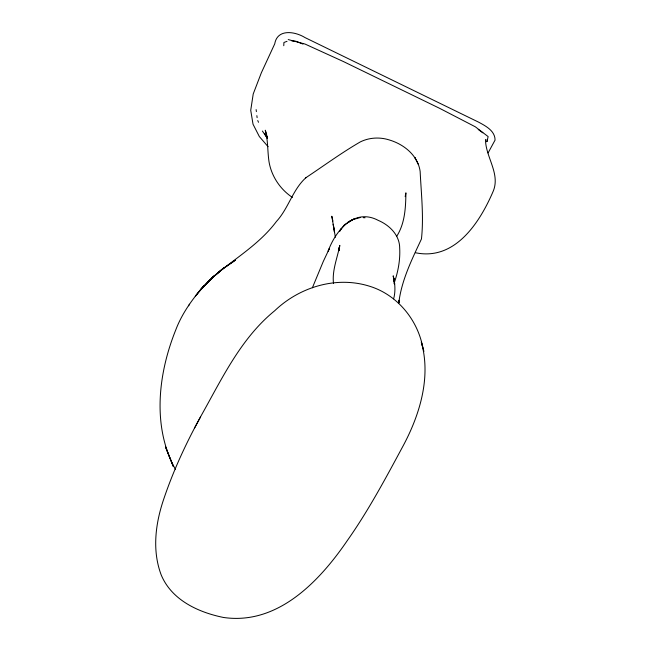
<?xml version="1.0" encoding="UTF-8"?>
<svg xmlns="http://www.w3.org/2000/svg" width="651" height="651" viewBox="0 0 651 651"><rect width="100%" height="100%" fill="white"/><g stroke="black" fill="none" stroke-linecap="round" stroke-linejoin="round"><path stroke-width="0.98" d="M485.483 139.46C485.548 157.461 501.189 174.313 492.693 192.427C479.258 223.326 454.569 261.002 415.403 252.726M394.335 283.73L394.482 280.736L394.376 282.453C398.168 271.41 400.308 259.871 399.69 248.129C399.706 235.125 389.469 225.124 378.158 220.339C354.168 207.612 335.298 231.089 328.137 251.213L329.308 248.706L323.287 261.45L312.374 287.783M394.189 283.73L394.4 282.086L393.204 275.975L394.4 282.086M398.786 303.22L399.209 300.241L398.762 302.861M339.106 250.139L339.798 245.362C337.397 257.926 331.977 270.434 333.491 283.421M283.771 45.708L283.917 42.486L287.034 41.314M398.819 302.658C401.626 279.979 411.937 259.423 421.449 238.982C423.874 216.718 421.23 193.819 420.147 171.441C417.966 155.581 404.092 144.376 389.444 139.998L389.241 139.932C379.753 136.922 369.296 137.475 360.337 141.894C341.58 152.741 324.092 165.606 306.06 177.593L305.701 177.878M405.182 196.659L405.907 192.834C405.687 207.759 404.979 223.342 396.671 236.386M486.997 141.487L488.136 136.588L475.32 126.807L439.694 108.359L343.459 61.568L305.018 44.048L288.206 39.573M393.611 298.858C395.548 291.998 395.133 284.666 393.66 277.749L394.669 284.015M339.716 231.504L340.872 228.989L340.196 230.259L344.582 224.636L352.476 219.721L360.491 217.467M422.841 347.658C417.584 319.438 396.858 294.407 369.076 286.082C335.949 275.853 299.354 287.132 274.689 310.763C241.545 337.706 222.837 376.929 202.428 413.418C186.902 441.362 173.256 470.421 163.173 500.798C155.304 524.657 152.139 551.047 161.245 575.045C171.734 600.108 198.286 612.314 223.439 617.457C277.66 625.408 319.478 581.335 347.325 540.558C368.499 510.53 385.791 478.054 403.181 445.764C419.854 414.597 431.231 377.116 421.311 342.1L423.915 351.41M194.494 428.122L200.443 417.096M488.087 152.928L495.061 140.103C495.11 130.802 485.646 125.969 478.599 122.152L305.034 37.595C294.87 31.313 277.285 28.644 274.73 43.853L261.36 72.757L253.215 93.98L250.725 110.328L253.027 124.211L259.35 136.572L268.106 146.703M306.06 177.593C292.747 189.36 288.507 208.426 276.423 221.478C259.236 244.54 234.01 258.96 212.519 277.367L201.867 288.222C191.158 300.786 181.507 314.62 175.672 330.155C158.103 373.861 151.927 426.966 175.501 469.517M188.489 305.775L189.604 304.229M210.639 279.263L200.41 289.931L213.561 276.74M214.285 275.772L198.986 291.607L209.508 280.247L223.594 268.131L211.966 277.887L214.179 276.016M486.614 141.755L487.257 140.966L486.915 139.656M215.75 274.836L222.325 269.148L235.255 260.286L222.325 269.148L215.66 274.763M363.225 217.646L365.04 217.768M291.835 40.923L295.847 41.216L302.951 44.073M478.208 129.468L482.79 132.804M292.454 197.44C280.15 189.319 271.321 176.055 268.969 161.432C267.463 151.056 268.09 140.372 265.291 130.216L267.227 136.84M267.26 138.11L262.377 131.038M267.309 137.8L264.599 133.691L267.244 137.825M418.251 164.239L414.858 157.493L415.094 157.981M257.747 120.541L258.512 122.29M266.723 136.572L267.366 138.191M332.921 221.145L331.807 216.222L335.387 237.249M338.935 248.69L339.236 250.668M333.906 228.786L333.247 224.278L334.337 231.854M256.128 109.612L256.38 111.622M256.868 115.642L257.112 117.652M338.789 247.705L338.927 250.253M200.63 289.614L195.308 296.246L203.975 285.822L200.63 289.614M349.921 221.226L347.691 222.471L353.786 219.078L349.921 221.226M173.207 466.262L165.435 446.716L173.207 466.262"/></g></svg>
